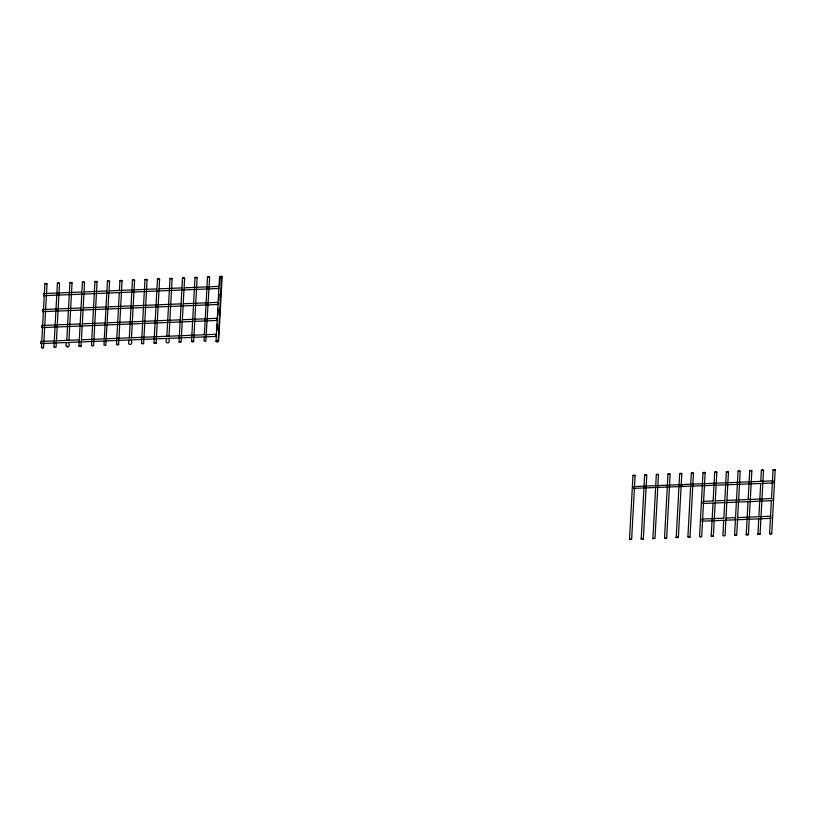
<?xml version="1.0" encoding="UTF-8"?>
<svg xmlns="http://www.w3.org/2000/svg" width="816" height="816" viewBox="0 0 816 816"><rect width="100%" height="100%" fill="white"/><g stroke="black" fill="none" stroke-linecap="round" stroke-linejoin="round"><path stroke-width="1.22" d="M217.648 303.215C217.852 300.594 218.392 305.735 217.709 304.021M774.058 480.859L774.098 482.95L774.047 481.889M41.443 347.534L44.9 283.693L46.043 283.305L47.032 283.856L43.574 347.698C43.177 348.707 40.361 347.677 42.044 347.167M53.948 347.024L57.406 283.183L58.548 282.795L59.537 283.346L56.08 347.188L54.662 347.534L54.315 346.708M68.789 342.914C71.125 348.728 63.658 348.157 66.657 342.751M66.79 340.252L69.911 282.673L71.063 282.285L72.043 282.836L68.932 340.415M78.968 345.994L82.416 282.163L83.569 281.765L84.558 282.326L81.1 346.157C80.702 347.167 77.887 346.137 79.57 345.627M91.474 345.484L94.931 281.642L96.074 281.255L97.063 281.806L93.605 345.647L92.188 346.004L91.841 345.178M104.315 338.711L107.437 281.132L108.579 280.745L109.568 281.296L105.743 345.443L103.999 345.097L104.183 341.221M119.401 290.639L119.942 280.622L121.37 280.265L122.074 280.786L118.626 344.617L117.473 345.015L116.484 344.454L119.269 293.138M131.335 340.354C133.661 346.168 126.205 345.596 129.203 340.19M129.336 337.691L132.457 280.112L133.6 279.715L134.589 280.276L131.468 337.855M141.505 343.434L144.962 279.592L146.105 279.205L147.094 279.755L143.636 343.597L142.219 343.954L141.872 343.128M154.01 342.924L157.468 279.082L158.62 278.695L159.599 279.245L156.142 343.087C155.744 344.097 152.939 343.067 154.612 342.557M168.861 338.813C171.187 344.627 163.73 344.056 166.729 338.65M166.862 336.151L169.983 278.572L171.125 278.185L172.115 278.735L168.994 336.314M179.03 341.894L182.488 278.062L183.631 277.675L184.62 278.225L181.101 342.179L179.132 342.149L179.897 341.506M191.536 341.384L194.993 277.552L196.146 277.154L197.125 277.715L193.667 341.547C193.27 342.557 190.465 341.527 192.137 341.017M204.388 334.611L207.509 277.032L208.651 276.644L209.641 277.195L205.816 341.343L204.061 340.996L204.255 337.12M221.503 277.552L218.158 341.639L217.005 342.026L216.016 341.476L219.473 277.634L220.626 277.246M217.097 330.347L217.433 324.085M217.913 315.323L218.249 309.07M218.729 300.308L219.065 294.046M219.535 285.284L220.014 276.522L221.432 276.175L222.146 276.685L218.688 340.527L217.546 340.915M629.513 539.356L632.971 475.514L634.073 475.085L635.103 475.595L631.635 539.519L629.554 539.478L630.329 538.917M641.192 538.917L644.64 475.034L645.752 474.606L646.782 475.116L643.324 538.958L641.203 538.958L642.253 538.917M652.902 538.519L656.319 474.555L657.431 474.127L658.451 474.647L655.003 538.478L652.933 538.56L653.932 538.438M666.662 538.091L664.53 537.917L667.988 474.076L669.1 473.647L670.13 474.167L666.672 538.04L666.335 537.642M676.209 537.479L679.667 473.596L680.779 473.168L681.809 473.688L678.351 537.52L676.229 537.52L677.28 537.479M687.888 536.959L691.336 473.127L692.447 472.688L693.478 473.209L690.01 537.132L688.367 537.377L688.276 536.602M699.557 536.479L703.015 472.648L704.126 472.209L705.157 472.729L701.689 536.612L700.301 536.969L699.7 536.245M713.133 500.953L714.694 472.168L715.897 471.74L716.825 472.209L713.368 536.092L712.358 536.53L711.236 536L712.99 503.462M723.853 518.007L726.362 471.689L727.586 472.209L728.484 471.689L725.047 535.612L724.129 536.051L722.905 535.531L723.721 520.506M734.584 535.051L738.041 471.209L739.143 470.781L740.173 471.291L736.705 535.214L735.328 535.531L734.777 534.776M748.15 499.525L749.71 470.73L750.914 470.312L751.852 470.822L748.394 534.653L747.385 535.092L746.252 534.572L748.017 502.024M760.777 481.522L761.389 470.21L762.776 469.853L763.521 470.302L760.063 534.174L759.155 534.613L757.931 534.092L758.747 519.068M758.88 516.569L760.645 484.021M771.497 498.566L773.058 469.771L774.282 470.302L775.18 469.771L771.742 533.695L770.732 534.133L769.6 533.613L771.365 501.065M635.103 475.595L632.971 475.555M641.182 538.876L641.825 538.458M646.782 475.116L644.66 475.116M643.324 538.958L642.58 538.478M658.451 474.688L656.319 474.596M664.53 537.917L665.448 537.479M676.209 537.438L676.852 537.03M681.809 473.688L679.687 473.688M678.351 537.52L677.688 537.061M693.478 473.209L691.356 473.209M690.02 537.05L689.183 536.551M705.146 472.77L703.025 472.688M714.694 472.168L716.825 472.25M711.236 536L711.96 535.582M726.383 471.77L728.484 471.689M740.173 471.291L738.052 471.301M749.72 470.771L751.852 470.822M746.252 534.572L747.079 534.133M757.931 534.092L758.482 533.695M763.521 470.383L761.389 470.251M773.078 469.863L775.18 469.771M215.924 334.866L216.067 334.285L216.179 336.416L41.065 343.587L40.81 342.587L40.953 341.455L79.019 339.895M218.535 286.763L218.617 288.272M216.811 318.679L217.046 320.453L41.922 327.624L41.667 326.624L41.82 325.492L79.886 323.932M670.13 474.208L667.988 474.076M42.84 311.61L42.728 309.55L42.789 311.671L217.903 304.501M47.032 283.856L44.9 283.693M59.537 283.346L57.406 283.183M72.043 282.836L69.911 282.673M84.558 282.326L82.416 282.163M97.063 281.806L94.931 281.642M66.453 346.504L67.32 346.117M109.568 281.296L107.437 281.132M122.074 280.786L119.942 280.622M134.589 280.276L132.457 280.112M147.094 279.755L144.962 279.592M116.484 344.454L117.086 344.087M159.599 279.245L157.468 279.082M172.115 278.735L169.983 278.572M184.62 278.225L182.488 278.062M197.125 277.715L194.993 277.552M209.641 277.195L207.509 277.032M221.605 277.797L219.473 277.634M222.146 276.685L220.014 276.522M216.016 341.476L216.617 341.108M634.042 488.662L634.052 486.826M772.201 518.313L772.273 516.681M81.61 292.016L43.544 293.576L43.401 294.709L43.656 295.708L218.821 288.487M43.656 295.708L43.646 293.678M41.922 327.624L41.871 325.513M41.065 343.587L40.953 341.455M771.854 500.698L703.045 503.492L703.035 501.391L713.184 500.953M773.14 500.636L773.17 498.719M629.554 539.478L630.584 539.396M664.571 538.05L665.601 537.958M699.628 536.653L700.628 536.53M711.277 536.132L712.297 536.051M734.624 535.174L735.655 535.092M746.293 534.694L747.323 534.613M757.972 534.225L759.002 534.133M769.641 533.746L770.671 533.654M84.15 291.914L106.988 290.975M109.528 290.873L156.478 288.946M159.018 288.844L181.856 287.905M184.396 287.803L218.657 286.406M42.728 309.55L80.753 307.969M83.283 307.867L106.131 306.938M108.661 306.826L180.999 303.868M183.539 303.766L217.801 302.359M82.426 323.83L105.264 322.891M107.804 322.789L180.132 319.831M182.672 319.719L216.934 318.322M81.559 339.793L216.067 334.285M633.91 486.56L772.732 480.869M678.524 485.795L682.349 485.642M772.813 483.011L633.828 488.356M715.734 500.851L724.649 500.483M727.199 500.381L771.773 498.556M702.046 519.058L723.69 518.17M726.24 518.058L735.155 517.701M737.705 517.589L770.814 516.232M770.896 518.374L702.117 521.189L702.188 519.323M759.319 533.695L760.063 534.174M217.444 341.119L218.158 341.639M192.953 341.037L193.667 341.547M155.438 342.567L156.142 343.087M117.912 344.107L118.626 344.617M80.386 345.647L81.1 346.157M42.86 347.177L43.574 347.698M771.171 533.256L771.742 533.695M747.823 534.215L748.394 534.653M712.796 535.643L713.368 536.092M216.179 336.416L215.944 335.692"/></g></svg>
